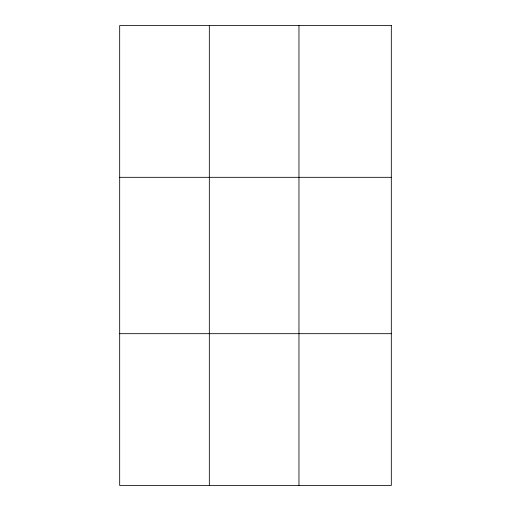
<?xml version="1.0" encoding="UTF-8"?>
<svg xmlns="http://www.w3.org/2000/svg" width="511" height="511" viewBox="0 0 511 511"><rect width="100%" height="100%" fill="white"/><g stroke="black" fill="none" stroke-linecap="round" stroke-linejoin="round"><path stroke-width="0.77" d="M209.325 25.55L209.325 485.45M298.961 25.55L298.961 485.45M119.683 177.317L391.317 177.317M119.683 333.683L391.317 333.683M391.317 25.55L391.317 485.45L119.683 485.45L119.683 25.55L391.317 25.55"/></g></svg>
